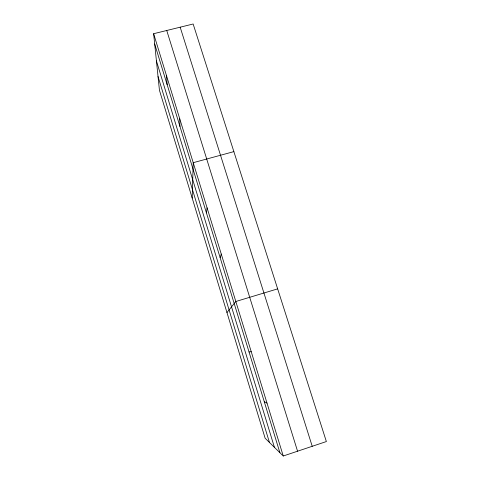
<?xml version="1.0" encoding="UTF-8"?>
<svg xmlns="http://www.w3.org/2000/svg" width="480" height="480" viewBox="0 0 480 480"><rect width="100%" height="100%" fill="white"/><g stroke="black" fill="none" stroke-linecap="round" stroke-linejoin="round"><path stroke-width="0.72" d="M192.186 198.054L193.218 162.69L233.868 151.62M206.424 212.88L207.072 207.816M220.14 257.652L221.268 254.07M226.962 312.564L235.824 301.494L277.656 288.87M283.248 456L326.37 441.552L193.146 24L153.63 33.708L159.444 90.252L265.134 438.234L283.248 456L153.63 33.708M249.042 351.984L251.214 351.63M264.27 401.694L267.018 403.116M180.174 27.186L312.222 446.292M166.734 30.486L297.564 451.206M154.686 43.992L279.9 452.712M156.426 60.906L274.44 447.36M158.034 76.548L269.454 442.47M166.512 75.678L167.172 84.75M179.706 118.656L179.952 126.462"/></g></svg>
